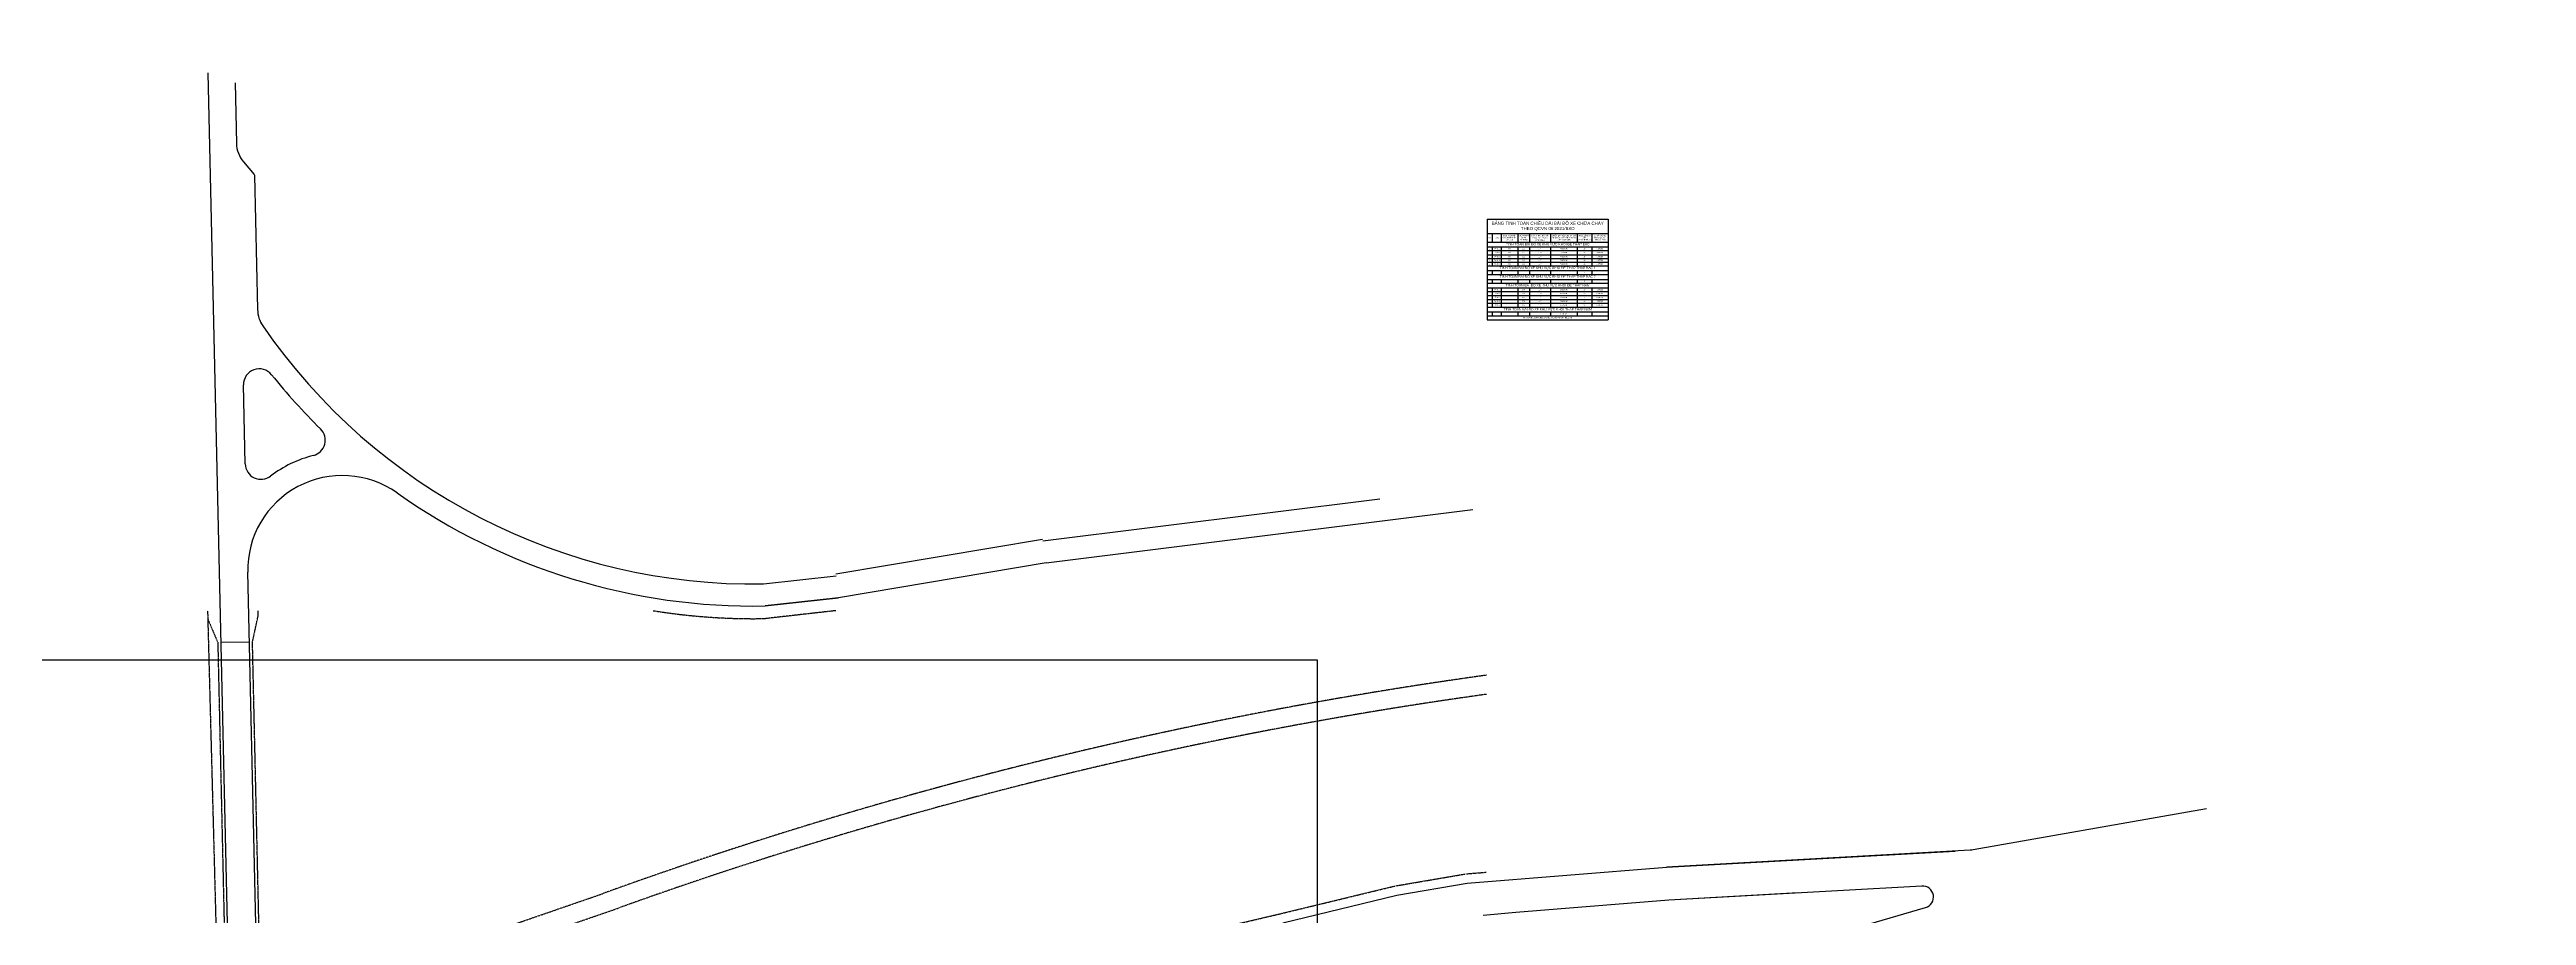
# Model space of a CAD drawing. Header units: millimetres. Extents: x 583747 to 597033, y 2304962 to 2309584.
# Drawn here: x 595493 to 596278, y 2307433 to 2307708 of the extents above; entities that cross this region are included whole.
import ezdxf
from ezdxf.xclip import XClip

# ---------------------------------------------------------------- set-up
doc = ezdxf.new("R2010")
doc.units = ezdxf.units.MM
doc.header["$XCLIPFRAME"] = 0
doc.linetypes.add('DASHDOT', pattern=[1, 0.5, -0.25, 0, -0.25])
for name, color, linetype, lineweight in [('00_nen', 8, 'Continuous', 5), ('KT-Chu viet', 255, 'Continuous', 20), ('KT-DV2', 7, 'Continuous', 15), ('Nen dc cb Hong bang', 253, 'Continuous', 60)]:
    doc.layers.add(name, color=color, linetype=linetype, lineweight=lineweight)
doc.layers.add('A-PLOT LINE', color=6, linetype='DASHDOT')
doc.layers.add('AFP-KERB-LINE', color=2, linetype='Continuous')
doc.styles.add('Arial', font='arial.ttf', dxfattribs={"height": 885.179641})

# ---------------------------------------------------------------- blocks, each defined once
blk = doc.blocks.new('nen dc cb Hong bang')
at = {"layer": '00_nen', "color": 0, "linetype": 'ByBlock', "lineweight": -2, "flags": 128}
for points, elevation in [([(-524.37, 833.66), (-512.04, 796.19), (-487.94, 724.12), (-456.57, 631.5), (-426.7, 549.31), (-396.85, 472.66), (-331.31, 294.36), (-287.29, 189.12), (-262.16, 134.75), (-233.11, 83.02)], -62.12), ([(-385.66, 439.94), (-383.05, 428.51), (-378.23, 411.39), (-371.54, 396.06), (-365.73, 388.57), (-359.52, 371.22), (-356.64, 363.55), (-349.24, 346.96), (-345.88, 338.36), (-335.99, 314.67), (-333.08, 302.13), (-325, 283.13), (-320.83, 273.72), (-313.22, 258.33), (-309.78, 249.35), (-300.07, 235.46), (-297.49, 226.47), (-288.01, 205.18), (-284.83, 198.82), (-282.26, 196.25), (-271.63, 171.67)], -65.12), ([(-377.99, 445.31), (-373.3, 424.81), (-370.26, 413.98), (-366.03, 404.28), (-355.95, 391.3), (-352, 380.28), (-346.84, 366.53), (-342.13, 355.95), (-336.28, 341.03), (-329.94, 325.83), (-325.04, 304.7), (-319.83, 292.44), (-312.99, 276.98), (-307.93, 266.76), (-302.28, 252.02), (-295.67, 242.55), (-291.53, 228.14), (-284.93, 213.33), (-278.74, 200.96), (-273.76, 195.98), (-266.42, 179.01)], -64.12), ([(-89.35, 251.62), (-79.65, 260.12), (-70.62, 266.71), (-64.83, 271.67), (-58.22, 277.15), (-50.55, 285.59), (-42.33, 292.8), (-31.23, 302.05), (-31.07, 302.19), (-30.87, 302.3), (-18.92, 309.19), (-9.55, 314.22), (-1.24, 319.68), (-0.64, 320.96), (15.59, 331.01), (25.57, 336), (36.58, 343.75), (48.47, 348.87), (52.34, 352.58), (54.37, 353.47), (63.91, 358.99), (71.75, 361.81), (76.24, 363.5), (91.54, 371.44), (102.38, 376.54), (117.69, 384.24), (123.87, 386.91), (131.49, 391.33), (142.08, 395.95), (146.54, 398.1), (164.05, 409.49), (169.57, 411.91), (180.76, 417.48), (187.69, 420.33), (204.15, 427.03), (206.88, 428.83), (213.54, 431.16), (226.57, 439.48), (234.25, 445.01), (247.31, 449.48), (255.67, 453.87), (265.14, 457.41), (284.61, 466.93), (290.61, 470.22), (300.49, 476.56)], -64.12), ([(405.9, 523.59), (370.58, 497.51), (353.92, 485.55), (339.96, 475.55), (327.64, 470.2), (321.5, 465.98), (312.61, 461.64), (295.7, 449.99), (285.39, 444.77), (262.21, 433.33), (256.46, 429.28), (250.41, 427.49), (245.64, 423.56), (236.12, 418.58), (224.92, 413.24), (217.8, 409.29), (208.65, 405.57), (188.83, 397.21), (182.59, 394.1), (171.23, 388.66), (152.45, 379.54), (145.32, 375.64), (143.28, 374.41), (104.54, 355.32), (98.46, 352.57), (90.92, 349.32), (78.21, 339.83), (71.64, 336.03), (70.69, 334.59), (42.13, 320.2), (31.56, 314.26), (22.65, 308.38), (16.82, 304.07), (16.02, 302.37), (9.29, 295.31), (-1.13, 288.46), (-23.81, 270.86)], -63.12), ([(248.06, 437.18), (243.11, 434.22), (233.6, 429.92), (230.18, 428.13), (226.16, 426.21), (212.89, 418.86), (195.85, 411.94), (187.97, 408.61), (176.27, 402.78), (154.94, 392.56), (149.02, 389.69), (135.46, 382.28), (131.59, 379.95), (119.39, 373.93), (101.82, 365.99), (80.07, 356.6), (76.71, 354.09), (60.74, 344.85), (58.43, 341.35), (49.43, 336.81), (28.6, 325.12), (11.04, 313.51), (9.2, 312.16), (7.71, 308.99), (5.6, 306.77), (-14.76, 293.4), (-21.9, 287.85), (-40.56, 276.21), (-59.77, 265)], -64.12), ([(285.69, 123.97), (251.46, 165.72), (201.03, 231.76), (169.86, 270.4), (165.46, 275.19), (122.27, 331.12), (101.01, 361.79), (11.01, 303.93), (-32.79, 273.46), (-91.24, 233.49), (-141.92, 189.66), (-195.04, 143.62), (-214.92, 121.83), (-226.16, 101.87), (-233.11, 83.02), (-246.7, 35.6), (-271.86, -56.45)], -62.12)]:
    blk.add_lwpolyline(points, dxfattribs=dict(at, elevation=elevation))
blk = doc.blocks.new('PLOT')
at = {"layer": 'A-PLOT LINE', "color": 251}
for p, q in [((3830538, 1610363), (3855544, 1560881)), ((3272298, 1605487), (3335796, 1442630)), ((3581182, 1546711), (3702534, 1608847)), ((3573967, 1560430), (3516206, 1527672)), ((3573967, 1560430), (3516206, 1527672)), ((3581262, 1546752), (3523105, 1513792)), ((3581262, 1546752), (3523105, 1513792)), ((3795967, 1529592), (3853049, 1554030)), ((3771021, 1466369), (3875320, 1542815)), ((3802215, 1515407), (3873150, 1545774)), ((3777257, 1458541), (3881553, 1534985)), ((3738267, 1503105), (3795896, 1529561)), ((3758018, 1495117), (3802215, 1515407)), ((3332231, 1495818), (3325463, 1513176)), ((3523105, 1513792), (3501954, 1503279)), ((3718431, 1491809), (3738032, 1502985)), ((3687266, 1471093), (3718255, 1491701)), ((3749306, 1485612), (3750711, 1491661)), ((3750711, 1491661), (3758018, 1495117)), ((3763873, 1467324), (3749306, 1485612)), ((3695816, 1458164), (3727123, 1478984)), ((3734401, 1477841), (3727123, 1478984)), ((3749731, 1458596), (3734401, 1477841)), ((3670567, 1460141), (3687282, 1471103)), ((3350448, 1449095), (3345410, 1462016)), ((3771021, 1466369), (3763873, 1467324)), ((3936433, 1466421), (3825578, 1397827)), ((3639468, 1436456), (3662127, 1453644)), ((3662108, 1453629), (3670380, 1460008)), ((3679467, 1447442), (3695816, 1458164)), ((3748902, 1451612), (3749731, 1458596)), ((3776339, 1451674), (3777257, 1458541)), ((3351591, 1440658), (3350448, 1449095)), ((3670275, 1390331), (3748902, 1451612)), ((3671534, 1441325), (3679467, 1447442)), ((3785320, 1440399), (3776339, 1451674)), ((3335796, 1442630), (3432329, 1197796)), ((3341317, 1436726), (3433167, 1201153)), ((3439513, 1215156), (3351591, 1440658)), ((3648882, 1424143), (3671534, 1441325)), ((3677129, 1380459), (3756379, 1442225)), ((3763438, 1441388), (3756379, 1442225)), ((3763438, 1441388), (3804080, 1390363)), ((3624687, 1425023), (3639446, 1436439)), ((3602254, 1407786), (3624694, 1425029)), ((3646422, 1415927), (3647526, 1423093)), ((3647526, 1423093), (3648882, 1424143)), ((3818211, 1399107), (3797158, 1425537)), ((3242542, 1405968), (3244706, 1413884)), ((3663479, 1391364), (3646422, 1415927)), ((3155442, 1333236), (3242542, 1405968)), ((3541677, 1359477), (3602211, 1407753)), ((3611787, 1395564), (3629307, 1409026)), ((3629307, 1409026), (3636124, 1407966)), ((3636124, 1407966), (3653210, 1383360)), ((3825578, 1397827), (3818211, 1399107)), ((3163133, 1324025), (3245291, 1392630)), ((3253007, 1390520), (3245291, 1392630)), ((3253007, 1390520), (3268378, 1347263)), ((3551638, 1347595), (3611787, 1395564)), ((3670275, 1390331), (3663479, 1391364)), ((3804080, 1390363), (3802944, 1383822)), ((3653210, 1383360), (3652118, 1376180)), ((3802944, 1383822), (3713230, 1328310)), ((3555902, 1301191), (3652118, 1376180)), ((3676038, 1373278), (3677129, 1380459)), ((3676038, 1373278), (3706137, 1329793)), ((3812983, 1371218), (3722334, 1315127)), ((3820350, 1369938), (3812983, 1371218)), ((3855287, 1326077), (3820350, 1369938)), ((3524916, 1344368), (3541539, 1359359)), ((3370824, 1353790), (3432329, 1197796)), ((3517261, 1336835), (3524916, 1344368)), ((3536675, 1334101), (3551638, 1347595)), ((3677786, 1347968), (3695353, 1322532)), ((3517261, 1336835), (3505514, 1321753)), ((3535291, 1322168), (3536675, 1334101)), ((3713230, 1328310), (3706137, 1329793)), ((3496449, 1307708), (3505442, 1321641)), ((3549110, 1302227), (3535291, 1322168)), ((3693942, 1315787), (3695353, 1322532)), ((3759720, 1260995), (3854152, 1319531)), ((3759720, 1260995), (3854152, 1319531)), ((3855287, 1326077), (3854152, 1319531)), ((3272429, 1316044), (3243161, 1241757)), ((3722334, 1315127), (3720924, 1308382)), ((3480604, 1282987), (3496444, 1307700)), ((3702477, 1303429), (3709571, 1301945)), ((3720924, 1308382), (3752628, 1262475)), ((3720924, 1308382), (3752628, 1262475)), ((3549110, 1302227), (3555902, 1301191)), ((3742979, 1253570), (3709571, 1301945)), ((3742979, 1253570), (3709571, 1301945)), ((3271942, 1292985), (3285284, 1292962)), ((3480625, 1283020), (3454001, 1243754)), ((3480625, 1283020), (3454001, 1243754)), ((3480625, 1283020), (3454001, 1243754)), ((3480625, 1283020), (3454001, 1243754)), ((3759720, 1260995), (3752628, 1262475)), ((3759720, 1260995), (3752628, 1262475)), ((3742979, 1253570), (3741569, 1246826)), ((3742979, 1253570), (3741569, 1246826)), ((3454001, 1243754), (3451793, 1239553)), ((3454001, 1243754), (3451793, 1239553)), ((3454001, 1243754), (3451793, 1239553)), ((3454001, 1243754), (3451793, 1239553)), ((3727033, 1237834), (3741569, 1246826)), ((3727033, 1237834), (3741569, 1246826)), ((3451793, 1239553), (3448345, 1229230)), ((3451793, 1239553), (3448345, 1229230)), ((3451793, 1239553), (3448345, 1229230)), ((3451793, 1239553), (3448345, 1229230)), ((3448345, 1229230), (3444706, 1215451)), ((3448345, 1229230), (3444706, 1215451)), ((3448345, 1229230), (3444706, 1215451)), ((3448345, 1229230), (3444706, 1215451)), ((3222985, 1215293), (3146454, 1153532)), ((3439513, 1215156), (3444706, 1215451)), ((3487276, 1132394), (3493553, 1118963)), ((3547150, 1042090), (3683095, 1114403)), ((3547150, 1042090), (3683095, 1114403)), ((3542670, 1009700), (3692874, 1089673)), ((3699506, 1087543), (3692874, 1089673)), ((3699506, 1087543), (3713864, 1058556)), ((3505716, 1082438), (3510152, 1071425)), ((3519664, 1051227), (3510152, 1071425)), ((3497432, 1046015), (3489675, 1062488)), ((3497432, 1046015), (3489675, 1062488)), ((3509407, 1020588), (3497432, 1046015)), ((3507595, 1012989), (3509407, 1020588)), ((3507595, 1012989), (3444335, 963624)), ((3540890, 1003100), (3542670, 1009700)), ((3567884, 959526), (3540890, 1003100)), ((3512736, 993534), (3407699, 911568)), ((3512736, 993534), (3519311, 992360)), ((3547482, 946887), (3519311, 992360)), ((3444335, 963624), (3407035, 946249)), ((3396636, 939820), (3347744, 900959)), ((3396636, 939820), (3347744, 900959)), ((3419421, 920885), (3365746, 878222)), ((3407699, 911568), (3365746, 878222)), ((3347744, 900959), (3294357, 859287)), ((3347744, 900959), (3294357, 859287)), ((3365690, 878179), (3251666, 789174)), ((3365690, 878179), (3251666, 789174))]:
    blk.add_line(p, q, dxfattribs=at)
for points in [[(3150705, 1663215), (2941229, 1588261), (2938170, 1581856), (2971015, 1487778), (2977322, 1484874), (3031381, 1505947, 0.1899283), (3058280, 1530859), (3074728, 1565053, -0.1944187), (3102436, 1590273), (3168048, 1614548), (3171059, 1620993), (3157091, 1660190), (3150705, 1663215)], [(3811740, 1662067, 0.4398691), (3809637, 1655002), (3834919, 1612778), (3860754, 1561658, 0.3957513), (3867184, 1559317, -0.2050518)], [(3290545, 1605487), (3296899, 1589189, 0.1712605), (3299071, 1586668), (3303612, 1584064, -0.1712605), (3305784, 1581543), (3321230, 1541926, 0.1455912), (3322981, 1539675, 0.2515948), (3495709, 1517484), (3516206, 1527672)], [(3244706, 1413884), (3194625, 1554824), (3188831, 1556701), (3119663, 1509122, 0.0295065), (3110917, 1502312), (3080722, 1475800, 0.0480465), (3068380, 1462664), (3047275, 1435371, -0.1271287), (3025131, 1418196), (3002662, 1408516), (2999650, 1401794), (3040254, 1279878)], [(3153843, 1149215), (3228192, 1209215, 0.0919871), (3250466, 1238476), (3271942, 1292985)], [(3272971, 1077049, 0.0102646), (3278319, 1090909, 0.1239937), (3293945, 1250361, 0.021937), (3285284, 1292962)], [(3153324, 1140787, 0.0325717), (3174222, 1126444), (3262927, 1073711)], [(3149407, 1126786, 0.025868), (3167324, 1114840), (3254266, 1063154)]]:
    blk.add_lwpolyline(points, format="xyb", dxfattribs=at)
blk.add_lwpolyline([(2994587, 1416995), (2976072, 1472587), (2979150, 1479147), (3033560, 1500356, 0.1899283), (3063687, 1528258), (3080135, 1562452, -0.1944187), (3104518, 1584645), (3170063, 1608896), (3176430, 1605921), (3189196, 1570099), (3186755, 1562556), (3116263, 1514065, 0.0295065), (3106958, 1506821), (3076763, 1480309, 0.0480465), (3063633, 1466334), (3042529, 1439041, -0.1271287), (3022757, 1423706), (3000759, 1414229)], format="xyb", close=True, dxfattribs=at)
for points in [[(3573967, 1560430), (3661962, 1605487)], [(3785320, 1440399), (3792397, 1439538), (3894831, 1518378), (3895670, 1525332), (3888709, 1534036)], [(3881553, 1534985), (3888709, 1534036)], [(3937561, 1472956), (3907539, 1510493), (3900454, 1511348), (3798005, 1432497), (3797158, 1425537)], [(4212609, 1471029), (4196841, 1496747), (4192720, 1497729), (3887911, 1309592), (3772537, 1238075), (3739519, 1217649), (3659008, 1167880)], [(3695921, 1122143), (4222777, 1448705), (4223759, 1452843), (4212609, 1471029)], [(3936433, 1466421), (3937561, 1472956)], [(3335796, 1442630), (3341317, 1436726)], [(4258001, 1439708), (4074056, 1325706), (4072444, 1318825), (4109456, 1259226)], [(3406473, 1341313), (3483144, 1403532)], [(3409967, 1336426), (3489632, 1401131)], [(3693942, 1315787), (3587846, 1250138), (3580933, 1251739), (3560913, 1283575), (3562195, 1290881), (3658973, 1366308), (3665768, 1365275), (3677786, 1347968)], [(3693942, 1315787), (3587846, 1250138), (3580933, 1251739), (3560913, 1283575), (3562195, 1290881), (3658973, 1366308), (3665768, 1365275), (3677786, 1347968)], [(4099262, 1252896), (4062508, 1312079), (4055620, 1313692), (3709805, 1099368), (3707774, 1092254), (3722376, 1062772)], [(3727034, 1237834), (3634931, 1180899), (3623868, 1183465), (3594242, 1230576), (3595832, 1237439), (3702477, 1303429)], [(3727034, 1237834), (3634931, 1180899), (3623868, 1183465), (3594242, 1230576), (3595832, 1237439), (3702477, 1303429)], [(4099262, 1252896), (4109456, 1259226)], [(3659008, 1167880), (3642417, 1158621), (3630891, 1152921), (3607539, 1142898), (3570556, 1129261), (3527500, 1117448)], [(3489675, 1062488), (3444902, 1155094)], [(3489675, 1062488), (3444902, 1155094)], [(3489675, 1062488), (3444902, 1155094)], [(3522956, 1116061), (3527500, 1117448)], [(3713864, 1058556), (3722376, 1062772)], [(3547482, 946887), (3567884, 959526)], [(3547482, 946887), (3567884, 959526)]]:
    blk.add_lwpolyline(points, dxfattribs=at)
for points in [[(3835617, 1385223), (3834480, 1378681), (3869407, 1334833), (3876777, 1333548), (3987865, 1402116), (3988997, 1408647), (3953874, 1452561), (3946499, 1453834)], [(4111782, 1244107), (4096219, 1242923), (4102884, 1247062), (4101615, 1249106), (4111809, 1255437), (4113078, 1253393), (4119744, 1257532)], [(4111782, 1244107), (4096219, 1242923), (4102884, 1247062), (4101615, 1249106), (4111809, 1255437), (4113078, 1253393), (4119744, 1257532)], [(3723054, 1050702), (3710702, 1050947), (3716267, 1053704), (3715422, 1055410), (3723934, 1059626), (3724779, 1057919), (3730345, 1060676)], [(3723054, 1050702), (3710702, 1050947), (3716267, 1053704), (3715422, 1055410), (3723934, 1059626), (3724779, 1057919), (3730345, 1060676)], [(3572726, 928926), (3541596, 926590), (3554936, 934854), (3552402, 938945), (3572804, 951584), (3575339, 947494), (3588679, 955758)], [(3572726, 928926), (3541596, 926590), (3554936, 934854), (3552402, 938945), (3572804, 951584), (3575339, 947494), (3588679, 955758)]]:
    blk.add_lwpolyline(points, close=True, dxfattribs=at)
for centre, radius, start, end in [((4366992, 346889), 1377564, 113.03385, 129.911384), ((4366992, 346889), 1371564, 113.002432, 129.767856), ((3328258, 1514265), 3000, 59.839264, 201.300603), ((3429999, 1689349), 199498, 239.839264, 244.80613), ((3343799, 1506114), 3000, 307.975524, 64.80613), ((3370566, 1471824), 40500, 127.975524, 144.78598), ((3429999, 1689349), 199498, 252.751638, 291.142073), ((3335026, 1496908), 3000, 201.300603, 324.78598), ((3370566, 1471824), 27000, 89.407576, 201.300603), ((2804357, 1173012), 495660, 18.446299, 20.582395), ((3238583, 1328312), 36000, 340.075497, 2.442833), ((3160478, 1283869), 92789, 312.348525, 333.009248), ((3489087, 1133240), 2000, 59.859544, 205.05142), ((3534529, 1211505), 88500, 239.859544, 248.807954), ((3530824, 1095047), 41250, 132.124408, 145.070746), ((3501814, 1127125), 2000, 312.124408, 68.807954), ((3495365, 1119810), 2000, 205.05142, 325.070746), ((3528906, 1091779), 25000, 103.767185, 201.939179), ((3528906, 1091779), 25000, 103.767185, 201.939179), ((4096823, 443379), 788317, 120.566817, 121.656392), ((4096823, 443379), 788317, 120.566817, 121.656392), ((3537758, 1059748), 20000, 205.217003, 298.009627), ((3537758, 1059748), 20000, 205.217003, 298.009627), ((3428992, 899112), 52000, 114.976281, 128.478571), ((3204829, 973982), 145500, 303.824093, 306.724322), ((3204829, 973982), 145500, 306.749963, 307.974765), ((3241992, 909115), 77000, 227.003028, 280.403539), ((3204829, 973982), 145500, 297.491435, 303.78976), ((3304342, 782749), 70075, 117.491435, 127.083409)]:
    blk.add_arc(centre, radius, start, end, dxfattribs=at)
blk = doc.blocks.new('DV')
at = {"layer": 'AFP-KERB-LINE'}
for p, q in [((480975, 567600), (491543, 102123)), ((480975, 567600), (491543, 102123)), ((480975, 567600), (491543, 102126)), ((492794, 443537), (492225, 468606)), ((746598, 412162), (881884, 429046)), ((746598, 412162), (881884, 429046)), ((745501, 419583), (679973, 408551)), ((745501, 419583), (679973, 408551)), ((745501, 419583), (679973, 408551)), ((745501, 419583), (679973, 408551)), ((499706, 139092), (493574, 409176)), ((746598, 412162), (680813, 401098)), ((746598, 412162), (680813, 401098)), ((746598, 412162), (680813, 401098)), ((746598, 412162), (680813, 401098)), ((680813, 401098), (657526, 398474)), ((494077, 387038), (485079, 386833)), ((880035, 310500), (943237, 315650)), ((880035, 310500), (943237, 315650)), ((943237, 315650), (1034756, 320729)), ((943237, 315650), (1034756, 320729)), ((943237, 315650), (1034756, 320729)), ((821624, 297936), (857793, 306703)), ((821624, 297936), (857793, 306703)), ((857793, 306703), (880035, 310500)), ((857793, 306703), (880035, 310500)), ((1024153, 309624), (943954, 305174)), ((984912, 307447), (943954, 305174)), ((895446, 301221), (885155, 300264)), ((895446, 301221), (885155, 300264)), ((943954, 305174), (895446, 301221)), ((943954, 305174), (895446, 301221)), ((898338, 265781), (1025326, 302769))]:
    blk.add_line(p, q, dxfattribs=at)
at = {"layer": 'AFP-KERB-LINE', "elevation": 0}
for points in [[(489548, 564479), (489985, 545237, 0.1712605), (492224, 539325), (495601, 535325, -0.1712605), (495719, 535013), (496684, 492503, 0.1455912), (498346, 487346, 0.2519018), (657070, 405467), (680029, 408054)], [(1114357, 334102), (1040430, 321100, -0.0296767), (1039488, 320991), (943237, 315650)]]:
    blk.add_lwpolyline(points, format="xyb", dxfattribs=at)
for points in [[(745563, 419087), (852383, 432418)], [(657526, 398474), (680813, 401098)]]:
    blk.add_lwpolyline(points, dxfattribs=at)
at = {"layer": 'AFP-KERB-LINE'}
for centre, radius, start, end in [((497224, 468720), 5000, 38.647425, 181.300596), ((653813, 593936), 195498, 218.647425, 225.447013), ((513150, 451061), 5000, 284.18703, 45.447013), ((497793, 443650), 5000, 181.300596, 307.332488), ((523567, 409857), 30000, 54.718367, 181.300596), ((523567, 409857), 37500, 104.18703, 127.332488), ((653813, 593936), 195498, 234.718367, 271.08822), ((1024347, 306129), 3500, 286.239557, 93.175944)]:
    blk.add_arc(centre, radius, start, end, dxfattribs=at)
ref = blk.add_blockref('PLOT', (-3147123, 179596, 0), dxfattribs=dict(rotation=340.0000000045929))
XClip(ref).set_block_clipping_path([(3437700.5976729654, 868981.9081885163), (3912891.8375199828, 1041937.3750337446), (3715693.8178756535, 1583734.481302836), (3240502.5780286361, 1410779.0144576086)])
blk = doc.blocks.new('*T107')
at = {"layer": 'KT-Chu viet', "color": 0, "linetype": 'ByBlock', "lineweight": -2, "transparency": 16777216}
for p, q in [((0, 0), (38.31, 0)), ((0, 0), (0, -31.95)), ((38.31, 0), (38.31, -31.95)), ((0, -4.64), (38.31, -4.64)), ((0, -7.33), (38.31, -7.33)), ((1.57, -4.64), (1.57, -7.33)), ((4.38, -4.64), (4.38, -7.33)), ((9.65, -4.64), (9.65, -7.33)), ((13.36, -4.64), (13.36, -7.33)), ((20.08, -4.64), (20.08, -7.33)), ((28.47, -4.64), (28.47, -7.33)), ((33.09, -4.64), (33.09, -7.33)), ((0, -8.83), (38.31, -8.83)), ((0, -9.99), (38.31, -9.99)), ((0, -11.32), (38.31, -11.32)), ((0, -12.56), (38.31, -12.56)), ((0, -13.65), (38.31, -13.65)), ((0, -14.88), (38.31, -14.88)), ((1.57, -8.83), (1.57, -14.88)), ((4.38, -8.83), (4.38, -14.88)), ((9.65, -8.83), (9.65, -14.88)), ((13.36, -8.83), (13.36, -14.88)), ((20.08, -8.83), (20.08, -14.88)), ((28.47, -8.83), (28.47, -14.88)), ((33.09, -8.83), (33.09, -14.88)), ((0, -16.34), (38.31, -16.34)), ((0, -17.58), (38.31, -17.58)), ((0, -19.14), (38.31, -19.14)), ((0, -20.37), (38.31, -20.37)), ((0, -21.8), (38.31, -21.8)), ((0, -23.03), (38.31, -23.03)), ((1.57, -16.34), (1.57, -17.58)), ((1.57, -19.14), (1.57, -20.37)), ((1.57, -21.8), (1.57, -27.96)), ((4.38, -16.34), (4.38, -17.58)), ((4.38, -19.14), (4.38, -20.37)), ((4.38, -21.8), (4.38, -27.96)), ((9.65, -16.34), (9.65, -17.58)), ((9.65, -19.14), (9.65, -20.37)), ((9.65, -21.8), (9.65, -27.96)), ((13.36, -16.34), (13.36, -17.58)), ((13.36, -19.14), (13.36, -20.37)), ((13.36, -21.8), (13.36, -27.96)), ((20.08, -16.34), (20.08, -17.58)), ((20.08, -19.14), (20.08, -20.37)), ((20.08, -21.8), (20.08, -27.96)), ((28.47, -16.34), (28.47, -17.58)), ((28.47, -19.14), (28.47, -20.37)), ((28.47, -21.8), (28.47, -27.96)), ((33.09, -16.34), (33.09, -17.58)), ((33.09, -19.14), (33.09, -20.37)), ((33.09, -21.8), (33.09, -27.96)), ((0, -24.26), (38.31, -24.26)), ((0, -25.49), (38.31, -25.49)), ((0, -26.73), (38.31, -26.73)), ((0, -27.96), (38.31, -27.96)), ((0, -29.49), (38.31, -29.49)), ((0, -30.72), (38.31, -30.72)), ((1.57, -29.49), (1.57, -30.72)), ((4.38, -29.49), (4.38, -30.72)), ((9.65, -29.49), (9.65, -30.72)), ((13.36, -29.49), (13.36, -30.72)), ((20.08, -29.49), (20.08, -30.72)), ((28.47, -29.49), (28.47, -30.72)), ((33.09, -29.49), (33.09, -30.72)), ((0, -31.95), (38.31, -31.95))]:
    blk.add_line(p, q, dxfattribs=at)
at = {"layer": 'KT-Chu viet', "color": 0, "transparency": 16777216, "attachment_point": 5, "style": 'Arial'}
for s, insert, char_height, width in [('STT', (0.78, -5.98), 0.4, 1.5625), ('BẢNG TÍNH TOÁN CHIỀU DÀI BÃI ĐỖ XE CHỮA CHÁY THEO QCVN 06:2021/BXD', (19.16, -2.32), 1, 38.3109), ('TẦNG', (2.97, -5.98), 0.4, 2.8131), ('DIỆN TÍCH SÀN CHO PHÉP TIẾP CẬN(M2)', (7.02, -5.98), 0.4, 5.2687), ('TÍNH TOÁN BÃI ĐỖ XE KHU VỰC KHỐI ĐẾ THÁP BẮC', (19.16, -8.08), 0.75, 38.3109), ('CHU VI NHÀ THEO TẦNG(M)', (11.51, -5.98), 0.4, 3.706), ('NHÀ ĐƯỢC BẢO VỆ BẰNG HỆ THÔNG SPRINKLER', (16.72, -5.98), 0.4, 6.7183), ('CHIỀU DÀI YÊU CẦU BÃI ĐỖ XE CHỮA CHÁY TÍNH THEO CHU VI NHÀ(M)', (24.28, -5.98), 0.4, 8.3835), ('CHIỀU DÀI 1 BÃI ĐỖ \\PXE TỐI THIỂU(M)', (30.78, -5.98), 0.4, 4.6125), ('SỐ BÃI ĐỖ XE THEO CHU VI NHÀ(BÃI ĐỖ)', (35.7, -5.98), 0.4, 5.2253), ('1', (0.78, -9.41), 0.35, 1.5625), ('1', (0.78, -10.65), 0.35, 1.5625), ('1', (0.78, -11.94), 0.35, 1.5625), ('1', (0.78, -13.11), 0.35, 1.5625), ('1', (0.78, -14.27), 0.35, 1.5625), ('TẦNG 1', (2.97, -9.41), 0.35, 2.8131), ('TẦNG 2', (2.97, -10.65), 0.35, 2.8131), ('TẦNG 3', (2.97, -11.94), 0.35, 2.8131), ('TẦNG 4', (2.97, -13.11), 0.35, 2.8131), ('TẦNG 5', (2.97, -14.27), 0.35, 2.8131), ('TÍNH TOÁN BÃI ĐỖ XE KHU VỰC KHỐI ĐẾ THÁP THÁP BẮC 1', (19.16, -15.61), 0.75, 38.3109), ('000', (7.02, -9.41), 0.35, 5.2687), ('000', (7.02, -10.65), 0.35, 5.2687), ('000', (7.02, -11.94), 0.35, 5.2687), ('000', (7.02, -13.11), 0.35, 5.2687), ('000', (7.02, -14.27), 0.35, 5.2687), ('312', (11.51, -9.41), 0.35, 3.706), ('312', (11.51, -10.65), 0.35, 3.706), ('312', (11.51, -11.94), 0.35, 3.706), ('312', (11.51, -13.11), 0.35, 3.706), ('312', (11.51, -14.27), 0.35, 3.706), ('1 / 4', (16.72, -9.41), 0.35, 6.7183), ('1 / 4', (16.72, -10.65), 0.35, 6.7183), ('1 / 4', (16.72, -11.94), 0.35, 6.7183), ('1 / 4', (16.72, -13.11), 0.35, 6.7183), ('1 / 4', (16.72, -14.27), 0.35, 6.7183), ('78.000000', (24.28, -9.41), 0.35, 8.3835), ('78.000000', (24.28, -10.65), 0.35, 8.3835), ('78.000000', (24.28, -11.94), 0.35, 8.3835), ('78.000000', (24.28, -13.11), 0.35, 8.3835), ('78.000000', (24.28, -14.27), 0.35, 8.3835), ('16', (30.78, -9.41), 0.35, 4.6125), ('16', (30.78, -10.65), 0.35, 4.6125), ('16', (30.78, -11.94), 0.35, 4.6125), ('16', (30.78, -13.11), 0.35, 4.6125), ('16', (30.78, -14.27), 0.35, 4.6125), ('4.875000', (35.7, -9.41), 0.35, 5.2253), ('4.875000', (35.7, -10.65), 0.35, 5.2253), ('4.875000', (35.7, -11.94), 0.35, 5.2253), ('4.875000', (35.7, -13.11), 0.35, 5.2253), ('4.875000', (35.7, -14.27), 0.35, 5.2253), ('TẦNG 1', (2.97, -22.41), 0.35, 2.8131), ('TẦNG 2', (2.97, -23.65), 0.35, 2.8131), ('TÍNH TOÁN BÃI ĐỖ XE KHU VỰC KHỐI ĐẾ THÁP THÁP BẮC 2', (19.16, -18.36), 0.75, 38.3109), ('TÍNH TOÁN BÃI ĐỖ XE KHU VỰC KHỐI ĐẾ THÁP NAM', (19.16, -21.08), 0.75, 38.3109), ('276', (11.51, -22.41), 0.35, 3.706), ('276', (11.51, -23.65), 0.35, 3.706), ('1 / 4', (16.72, -22.41), 0.35, 6.7183), ('1 / 4', (16.72, -23.65), 0.35, 6.7183), ('69.000000', (24.28, -22.41), 0.35, 8.3835), ('69.000000', (24.28, -23.65), 0.35, 8.3835), ('18', (30.78, -22.41), 0.35, 4.6125), ('18', (30.78, -23.65), 0.35, 4.6125), ('0', (30.78, -16.96), 0.35, 4.6125), ('0', (30.78, -19.76), 0.35, 4.6125), ('3.833333', (35.7, -22.41), 0.35, 5.2253), ('3.833333', (35.7, -23.65), 0.35, 5.2253), ('TẦNG 3', (2.97, -24.88), 0.35, 2.8131), ('TẦNG 4', (2.97, -26.11), 0.35, 2.8131), ('TẦNG 5', (2.97, -27.34), 0.35, 2.8131), ('TÍNH TOÁN BÃI ĐỖ XE KHU VỰC KHỐI THÁP THÁP NAM', (19.16, -28.72), 0.75, 38.3109), ('276', (11.51, -24.88), 0.35, 3.706), ('276', (11.51, -26.11), 0.35, 3.706), ('276', (11.51, -27.34), 0.35, 3.706), ('THEO BẢNG 15 QCO6:2021/BXD YÊU CẦU BỐ TRÍ TỐI THIỂU 9 BÃI', (19.16, -31.34), 0.35, 38.3109), ('1 / 4', (16.72, -24.88), 0.35, 6.7183), ('1 / 4', (16.72, -26.11), 0.35, 6.7183), ('1 / 4', (16.72, -27.34), 0.35, 6.7183), ('69.000000', (24.28, -24.88), 0.35, 8.3835), ('69.000000', (24.28, -26.11), 0.35, 8.3835), ('69.000000', (24.28, -27.34), 0.35, 8.3835), ('0.000000', (24.28, -30.1), 0.35, 8.3835), ('18', (30.78, -24.88), 0.35, 4.6125), ('18', (30.78, -26.11), 0.35, 4.6125), ('18', (30.78, -27.34), 0.35, 4.6125), ('3.833333', (35.7, -24.88), 0.35, 5.2253), ('3.833333', (35.7, -26.11), 0.35, 5.2253), ('3.833333', (35.7, -27.34), 0.35, 5.2253)]:
    blk.add_mtext(s, dxfattribs=dict(at, insert=insert, char_height=char_height, width=width))

msp = doc.modelspace()

# ---------------------------------------------------------------- linework, layer by layer
msp.add_lwpolyline([(595445.95, 2307514.12), (595894.57, 2307514.12), (595894.57, 2307013.1), (595445.95, 2307013.1)], close=True)

# ---------------------------------------------------------------- block references
msp.add_blockref('*T107', (595948.52, 2307653.92))
at = {"layer": 'KT-DV2', "xscale": 0.001, "yscale": 0.001, "zscale": 0.001}
msp.add_blockref('DV', (595062.1, 2307132.69), dxfattribs=at)
at = {"layer": 'Nen dc cb Hong bang', "color": 250, "lineweight": 5, "transparency": 33554559}
ref = msp.add_blockref('nen dc cb Hong bang', (595717.06, 2307162.89, 62.12), dxfattribs=dict(at, rotation=339.9497468043105))
XClip(ref).set_block_clipping_path([(-171.5836683674, -106.1731453789), (63.3196331146, -20.4419376096), (-26.8690377667, 226.674801995), (-261.7723392487, 140.9435942257)])

doc.saveas('drawing.dxf')
